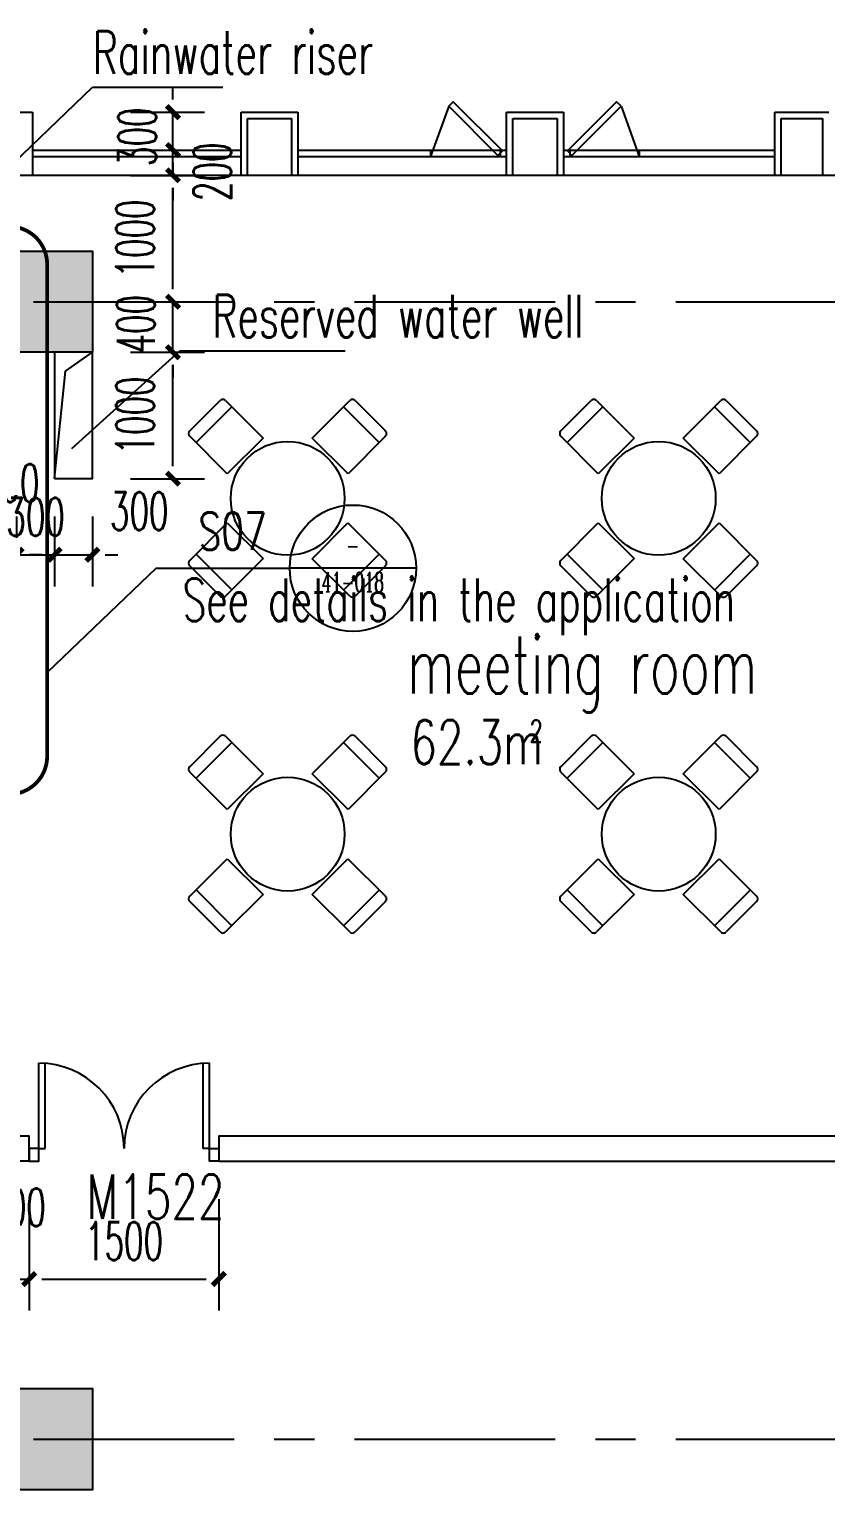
# Model space of a CAD drawing. Extents: x 824790 to 994147, y 4290613 to 4374713.
# Drawn here: x 852110 to 858410, y 4337795 to 4349351 of the extents above; entities that cross this region are included whole.
import ezdxf
from ezdxf.enums import TextEntityAlignment as Align

# ---------------------------------------------------------------- set-up
doc = ezdxf.new("R2010")
doc.units = 0
doc.header["$LTSCALE"] = 1000
doc.header["$MEASUREMENT"] = 0
for name, pattern in [('ACAD_ISO08W100', [36, 24, -3, 6, -3]), ('CENTER', [50.8, 31.75, -6.35, 6.35, -6.35]), ('DOTE', [2.42, 2, -0.2, 0.02, -0.2]), ('HIDDEN', [0.375, 0.25, -0.125])]:
    doc.linetypes.add(name, pattern=pattern)
doc.layers.get('0').update_dxf_attribs({"color": 255, "linetype": 'CONTINUOUS'})
for name, color, linetype in [('A-AREA-TEXT', 6, 'CONTINUOUS'), ('A-DIM', 201, 'CONTINUOUS'), ('A-DOTE', 8, 'ACAD_ISO08W100'), ('A-FIN-GRAN', 34, 'CONTINUOUS'), ('A-FUR', 251, 'CONTINUOUS'), ('A-NOTE', 150, 'CONTINUOUS'), ('A-TEXT-CN', 31, 'CONTINUOUS'), ('A-WALL', 2, 'CONTINUOUS'), ('A-WINDOW', 4, 'CONTINUOUS'), ('A-WINDOW-TEXT', 93, 'CONTINUOUS'), ('DOTE', 17, 'DOTE'), ('HATCH-F252', 252, 'CONTINUOUS'), ('PUB_TEXT', 7, 'CONTINUOUS'), ('S-COLUMN', 1, 'CONTINUOUS'), ('WINDOW', 4, 'CONTINUOUS'), ('柱子', 9, 'CONTINUOUS'), ('管井', 6, 'CONTINUOUS')]:
    doc.layers.add(name, color=color, linetype=linetype)
doc.layers.add('A-PUB_TEXT', color=7, linetype='CONTINUOUS', lineweight=5)
doc.styles.add('_HZTXT', font='tjromans.shx', dxfattribs={"width": 0.7, "bigfont": 'tjhztxt.shx'})
doc.styles.add('_TCH_DIM', font='SIMPLEX', dxfattribs={"bigfont": 'GBCBIG'})
doc.styles.add('_TCH_LABEL', font='COMPLEX.shx', dxfattribs={"width": 0.6, "bigfont": 'GBCBIG.shx'})
doc.styles.add('DIM_FONT', font='SIMPLEX.shx', dxfattribs={"width": 0.6, "bigfont": 'GBCBIG.shx'})
doc.styles.add('PRC-S', font='TJROMANS.shx', dxfattribs={"width": 0.7, "bigfont": 'hztxt.shx'})
doc.styles.add('TONGJI-FONT', font='simplex.shx')
doc.dimstyles.new('DIMN', dxfattribs={"dimtxt": 300, "dimasz": 100, "dimexe": 250, "dimexo": 300, "dimgap": 150, "dimtad": 1, "dimdec": 0, "dimtxsty": 'DIM_FONT', "dimblk": 'h-_ArchTick', "dimcen": 2.5, "dimclrt": 7, "dimazin": 2, "dimtfac": 1, "dimtdec": 0, "dimtix": 1, "dimtmove": 2, "dimatfit": 3, "dimarcsym": 0})

# ---------------------------------------------------------------- blocks, each defined once
blk = doc.blocks.new('h-wrt')
at = {"layer": 'A-DOTE', "linetype": 'CENTER', "ltscale": 0.05}
for p, q in [((-2603736, -1751229), (-2483728.3, -1751229)), ((-2603736, -1760229), (-2483728.3, -1760229))]:
    blk.add_line(p, q, dxfattribs=at)
blk = doc.blocks.new('h-A$C4FF608DF')
at = {"layer": 'A-FUR'}
for p, q in [((-70, 1280, -1800), (155, 1535, -1800)), ((197, 1538, -1800), (512, 1260, -1800)), ((900, 1284, -1800), (1178, 1599, -1800)), ((1132, 1546, -1800), (1432, 1282, -1800)), ((1220, 1602, -1800), (1475, 1377, -1800)), ((-15, 1191, -1800), (250, 1491, -1800)), ((1200, 1019, -1800), (900, 1284, -1800)), ((1478, 1334, -1800), (1200, 1019, -1800)), ((248, 960, -1800), (-67, 1238, -1800)), ((512, 1260, -1800), (248, 960, -1800)), ((960, 331, -1800), (1224, 631, -1800)), ((1224, 631, -1800), (1539, 354, -1800)), ((-6, 257, -1800), (272, 572, -1800)), ((272, 572, -1800), (572, 307, -1800)), ((1487, 400, -1800), (1222, 100, -1800)), ((340, 45, -1800), (40, 309, -1800)), ((572, 307, -1800), (294, -8, -1800)), ((1275, 54, -1800), (960, 331, -1800)), ((1542, 311, -1800), (1317, 56, -1800)), ((252, -10, -1800), (-3, 214, -1800))]:
    blk.add_line(p, q, dxfattribs=at)
blk.add_circle((736, 796, -1800), 450, dxfattribs=at)
for centre, start, end in [((177, 1515, -1800), 48.5797, 138.5797), ((1200, 1579, -1800), 48.5797, 138.5797), ((-48, 1260, -1800), 138.5797, 228.5797), ((1455, 1354, -1800), 318.5797, 48.5797), ((1519, 331, -1800), 318.5797, 48.5797), ((16, 237, -1800), 138.5797, 228.5797), ((1295, 76, -1800), 228.5797, 318.5797), ((271, 12, -1800), 228.5797, 318.5797)]:
    blk.add_arc(centre, 30, start, end, dxfattribs=at)
blk = doc.blocks.new('h-D15')
for p, q in [((75, 0), (75, 675)), ((125, 0), (125, 673.145601)), ((1375, 0), (1375, 673.145601)), ((1425, 0), (1425, 675)), ((75, 0), (125, 0)), ((1425, 0), (1375, 0))]:
    blk.add_line(p, q)
for points in [[(75, 0), (0, 0), (0, -100), (75, -100)], [(1425, 0), (1500, 0), (1500, -100), (1425, -100)]]:
    blk.add_lwpolyline(points, close=True)
for centre, start, end in [((75, 0), 0, 90), ((1425, 0), 90, 180)]:
    blk.add_arc(centre, 675, start, end)
blk = doc.blocks.new('h-ewryer')
at = {"layer": 'A-WINDOW', "ltscale": 0.5}
blk.add_line((366378, 243878), (366234, 243482), dxfattribs=at)
at = {"layer": 'A-WINDOW'}
for p, q in [((366234, 243532), (366234, 243482)), ((366784, 243532), (366784, 243482))]:
    blk.add_line(p, q, dxfattribs=at)
at = {"layer": 'A-WINDOW', "ltscale": 0.5}
blk.add_lwpolyline([(366378, 243878), (366413, 243914), (366802, 243525), (366767, 243489)], close=True, dxfattribs=at)
blk = doc.blocks.new('h-2层裙房幕墙')
at = {"layer": 'A-FIN-GRAN'}
for p, q in [((750286, 4036435), (750736, 4036435)), ((750736, 4036435), (750736, 4035935)), ((752386, 4035935), (752386, 4036435)), ((752386, 4036435), (752836, 4036435)), ((752436, 4035935), (752436, 4036385)), ((752436, 4036385), (752786, 4036385)), ((752786, 4036385), (752786, 4035935)), ((752836, 4036435), (752836, 4035935)), ((754486, 4035935), (754486, 4036435)), ((754486, 4036435), (754936, 4036435)), ((754536, 4035935), (754536, 4036385)), ((754536, 4036385), (754886, 4036385)), ((754886, 4036385), (754886, 4035935)), ((754936, 4036435), (754936, 4035935)), ((756609, 4035935), (756609, 4036435)), ((756609, 4036435), (757036, 4036435)), ((756659, 4035935), (756659, 4036385)), ((756659, 4036385), (756986, 4036385)), ((756986, 4036385), (756986, 4035935))]:
    blk.add_line(p, q, dxfattribs=at)
at = {"layer": 'WINDOW'}
for p, q in [((750736, 4036135), (752386, 4036135)), ((752836, 4036135), (754486, 4036135)), ((754936, 4036135), (756609, 4036135)), ((750736, 4036085), (752386, 4036085)), ((752836, 4036085), (754486, 4036085)), ((754936, 4036085), (756609, 4036085)), ((740234, 4035935), (801136, 4035935)), ((750736, 4035935), (752386, 4035935)), ((752836, 4035935), (754486, 4035935)), ((754936, 4035935), (756609, 4035935))]:
    blk.add_line(p, q, dxfattribs=at)
at = {"layer": 'A-WINDOW'}
blk.add_blockref('h-ewryer', (387651, 3792603), dxfattribs=at)
at = {"layer": 'A-WINDOW', "xscale": -1}
blk.add_blockref('h-ewryer', (1121770, 3792603), dxfattribs=at)
blk = doc.blocks.new('h-qwwe')
at = {"layer": 'HATCH-F252'}
blk.add_hatch(color=256, dxfattribs=at).paths.add_polyline_path([(-400, 400), (400, 400), (400, -400), (-400, -400)])
at = {"layer": 'S-COLUMN', "color": 1}
blk.add_lwpolyline([(-400, 400), (400, 400), (400, -400), (-400, -400)], close=True, dxfattribs=at)
blk = doc.blocks.new('h-800zhu')
at = {"layer": '柱子'}
for p in [(-2588429, -1387131), (-2588429, -1396131)]:
    blk.add_blockref('h-qwwe', p, dxfattribs=at)
blk = doc.blocks.new('h-_ArchTick')
at = {"color": 0, "linetype": 'ByBlock', "const_width": 0.4}
blk.add_lwpolyline([(-0.5, -0.5), (0.5, 0.5)], dxfattribs=at)
blk = doc.blocks.new('*D865')
at = {"layer": 'A-DIM', "color": 0, "lineweight": -2, "transparency": 16777216}
for p, q in [((852110, 4340095), (852110, 4339213)), ((853610, 4340095), (853610, 4339213)), ((852210, 4339463), (853510, 4339463))]:
    blk.add_line(p, q, dxfattribs=at)
at = {"layer": 'A-DIM', "color": 0, "lineweight": -2, "transparency": 16777216, "xscale": 100, "yscale": 100, "zscale": 100, "rotation": 180}
blk.add_blockref('h-_ArchTick', (852110, 4339463), dxfattribs=at)
at = {"layer": 'A-DIM', "color": 0, "lineweight": -2, "transparency": 16777216, "xscale": 100, "yscale": 100, "zscale": 100}
blk.add_blockref('h-_ArchTick', (853610, 4339463), dxfattribs=at)
at = {"layer": 'A-DIM', "color": 7, "transparency": 16777216, "insert": (852860, 4339763), "char_height": 300, "attachment_point": 5, "style": 'DIM_FONT'}
blk.add_mtext('\\A1;1500', dxfattribs=at)
blk = doc.blocks.new('*D866')
at = {"layer": 'A-DIM', "color": 0, "lineweight": -2, "transparency": 16777216}
for p, q in [((851910, 4340095), (851910, 4339213)), ((852110, 4340095), (852110, 4339213)), ((851810, 4339463), (851710, 4339463)), ((851910, 4339463), (852110, 4339463)), ((852210, 4339463), (852310, 4339463))]:
    blk.add_line(p, q, dxfattribs=at)
at = {"layer": 'A-DIM', "color": 0, "lineweight": -2, "transparency": 16777216, "xscale": 100, "yscale": 100, "zscale": 100}
blk.add_blockref('h-_ArchTick', (851910, 4339463), dxfattribs=at)
at = {"layer": 'A-DIM', "color": 0, "lineweight": -2, "transparency": 16777216, "xscale": 100, "yscale": 100, "zscale": 100, "rotation": 180}
blk.add_blockref('h-_ArchTick', (852110, 4339463), dxfattribs=at)
at = {"layer": 'A-DIM', "color": 7, "transparency": 16777216, "insert": (852010, 4340030), "char_height": 300, "attachment_point": 5, "style": 'DIM_FONT'}
blk.add_mtext('\\A1;200', dxfattribs=at)
blk = doc.blocks.new('*D891')
at = {"layer": 'A-DIM', "color": 0, "lineweight": -2, "transparency": 16777216}
for p, q in [((852310, 4345495), (852310, 4344943)), ((852610, 4345495), (852610, 4344943)), ((852210, 4345193), (852110, 4345193)), ((852310, 4345193), (852610, 4345193)), ((852710, 4345193), (852810, 4345193))]:
    blk.add_line(p, q, dxfattribs=at)
at = {"layer": 'A-DIM', "color": 0, "lineweight": -2, "transparency": 16777216, "xscale": 100, "yscale": 100, "zscale": 100}
blk.add_blockref('h-_ArchTick', (852310, 4345193), dxfattribs=at)
at = {"layer": 'A-DIM', "color": 0, "lineweight": -2, "transparency": 16777216, "xscale": 100, "yscale": 100, "zscale": 100, "rotation": 180}
blk.add_blockref('h-_ArchTick', (852610, 4345193), dxfattribs=at)
at = {"layer": 'A-DIM', "color": 7, "transparency": 16777216, "insert": (852980, 4345538), "char_height": 300, "attachment_point": 5, "style": 'DIM_FONT'}
blk.add_mtext('\\A1;300', dxfattribs=at)
blk = doc.blocks.new('*D892')
at = {"layer": 'A-DIM', "color": 0, "lineweight": -2, "transparency": 16777216}
for p, q in [((852010, 4345495), (852010, 4344943)), ((852310, 4345495), (852310, 4344943)), ((851910, 4345193), (851810, 4345193)), ((852010, 4345193), (852310, 4345193)), ((852410, 4345193), (852510, 4345193))]:
    blk.add_line(p, q, dxfattribs=at)
at = {"layer": 'A-DIM', "color": 0, "lineweight": -2, "transparency": 16777216, "xscale": 100, "yscale": 100, "zscale": 100}
blk.add_blockref('h-_ArchTick', (852010, 4345193), dxfattribs=at)
at = {"layer": 'A-DIM', "color": 0, "lineweight": -2, "transparency": 16777216, "xscale": 100, "yscale": 100, "zscale": 100, "rotation": 180}
blk.add_blockref('h-_ArchTick', (852310, 4345193), dxfattribs=at)
at = {"layer": 'A-DIM', "color": 7, "transparency": 16777216, "insert": (852160, 4345493), "char_height": 300, "attachment_point": 5, "style": 'DIM_FONT'}
blk.add_mtext('\\A1;300', dxfattribs=at)
blk = doc.blocks.new('*D893')
at = {"layer": 'A-DIM', "color": 0, "lineweight": -2, "transparency": 16777216}
for p, q in [((851910, 4345495), (851910, 4344943)), ((852010, 4345495), (852010, 4344943)), ((851810, 4345193), (851710, 4345193)), ((851910, 4345193), (852010, 4345193)), ((852110, 4345193), (852210, 4345193))]:
    blk.add_line(p, q, dxfattribs=at)
at = {"layer": 'A-DIM', "color": 0, "lineweight": -2, "transparency": 16777216, "xscale": 100, "yscale": 100, "zscale": 100}
blk.add_blockref('h-_ArchTick', (851910, 4345193), dxfattribs=at)
at = {"layer": 'A-DIM', "color": 0, "lineweight": -2, "transparency": 16777216, "xscale": 100, "yscale": 100, "zscale": 100, "rotation": 180}
blk.add_blockref('h-_ArchTick', (852010, 4345193), dxfattribs=at)
at = {"layer": 'A-DIM', "color": 7, "transparency": 16777216, "insert": (851960, 4345760), "char_height": 300, "attachment_point": 5, "style": 'DIM_FONT'}
blk.add_mtext('\\A1;100', dxfattribs=at)
blk = doc.blocks.new('*D895')
at = {"layer": 'A-DIM', "color": 0, "lineweight": -2, "transparency": 16777216}
for p, q in [((852910, 4346795), (853497, 4346795)), ((853247, 4345895), (853247, 4346695)), ((852910, 4345795), (853497, 4345795))]:
    blk.add_line(p, q, dxfattribs=at)
at = {"layer": 'A-DIM', "color": 0, "lineweight": -2, "transparency": 16777216, "xscale": 100, "yscale": 100, "zscale": 100}
for p, rotation in [((853247, 4346795), 90), ((853247, 4345795), 270)]:
    blk.add_blockref('h-_ArchTick', p, dxfattribs=dict(at, rotation=rotation))
at = {"layer": 'A-DIM', "color": 7, "transparency": 16777216, "insert": (852947, 4346295), "char_height": 300, "attachment_point": 5, "rotation": 90, "style": 'DIM_FONT'}
blk.add_mtext('\\A1;1000', dxfattribs=at)
blk = doc.blocks.new('*D896')
at = {"layer": 'A-DIM', "color": 0, "lineweight": -2, "transparency": 16777216}
for p, q in [((853247, 4347295), (853247, 4347395)), ((852910, 4347195), (853497, 4347195)), ((853247, 4346795), (853247, 4347195)), ((852910, 4346795), (853497, 4346795)), ((853247, 4346695), (853247, 4346595))]:
    blk.add_line(p, q, dxfattribs=at)
at = {"layer": 'A-DIM', "color": 0, "lineweight": -2, "transparency": 16777216, "xscale": 100, "yscale": 100, "zscale": 100}
for p, rotation in [((853247, 4347195), 270), ((853247, 4346795), 90)]:
    blk.add_blockref('h-_ArchTick', p, dxfattribs=dict(at, rotation=rotation))
at = {"layer": 'A-DIM', "color": 7, "transparency": 16777216, "insert": (852953, 4347017), "char_height": 300, "attachment_point": 5, "rotation": 90, "style": 'DIM_FONT'}
blk.add_mtext('\\A1;400', dxfattribs=at)
blk = doc.blocks.new('*D897')
at = {"layer": 'A-DIM', "color": 0, "lineweight": -2, "transparency": 16777216}
for p, q in [((852910, 4348195), (853497, 4348195)), ((853247, 4347295), (853247, 4348095)), ((852910, 4347195), (853497, 4347195))]:
    blk.add_line(p, q, dxfattribs=at)
at = {"layer": 'A-DIM', "color": 0, "lineweight": -2, "transparency": 16777216, "xscale": 100, "yscale": 100, "zscale": 100}
for p, rotation in [((853247, 4348195), 90), ((853247, 4347195), 270)]:
    blk.add_blockref('h-_ArchTick', p, dxfattribs=dict(at, rotation=rotation))
at = {"layer": 'A-DIM', "color": 7, "transparency": 16777216, "insert": (852947, 4347695), "char_height": 300, "attachment_point": 5, "rotation": 90, "style": 'DIM_FONT'}
blk.add_mtext('\\A1;1000', dxfattribs=at)
blk = doc.blocks.new('*D898')
at = {"layer": 'A-DIM', "color": 0, "lineweight": -2, "transparency": 16777216}
for p, q in [((853247, 4348495), (853247, 4348595)), ((852910, 4348395), (853497, 4348395)), ((853247, 4348195), (853247, 4348395)), ((852910, 4348195), (853497, 4348195)), ((853247, 4348095), (853247, 4347995))]:
    blk.add_line(p, q, dxfattribs=at)
at = {"layer": 'A-DIM', "color": 0, "lineweight": -2, "transparency": 16777216, "xscale": 100, "yscale": 100, "zscale": 100}
for p, rotation in [((853247, 4348395), 270), ((853247, 4348195), 90)]:
    blk.add_blockref('h-_ArchTick', p, dxfattribs=dict(at, rotation=rotation))
at = {"layer": 'A-DIM', "color": 7, "transparency": 16777216, "insert": (853558, 4348223), "char_height": 300, "attachment_point": 5, "rotation": 90, "style": 'DIM_FONT'}
blk.add_mtext('\\A1;200', dxfattribs=at)
blk = doc.blocks.new('*D899')
at = {"layer": 'A-DIM', "color": 0, "lineweight": -2, "transparency": 16777216}
for p, q in [((853247, 4348795), (853247, 4348895)), ((852910, 4348695), (853497, 4348695)), ((853247, 4348395), (853247, 4348695)), ((852910, 4348395), (853497, 4348395)), ((853247, 4348295), (853247, 4348195))]:
    blk.add_line(p, q, dxfattribs=at)
at = {"layer": 'A-DIM', "color": 0, "lineweight": -2, "transparency": 16777216, "xscale": 100, "yscale": 100, "zscale": 100}
for p, rotation in [((853247, 4348695), 270), ((853247, 4348395), 90)]:
    blk.add_blockref('h-_ArchTick', p, dxfattribs=dict(at, rotation=rotation))
at = {"layer": 'A-DIM', "color": 7, "transparency": 16777216, "insert": (852964, 4348500), "char_height": 300, "attachment_point": 5, "rotation": 90, "style": 'DIM_FONT'}
blk.add_mtext('\\A1;300', dxfattribs=at)

msp = doc.modelspace()

# ---------------------------------------------------------------- linework, layer by layer
at = {"layer": 'A-NOTE'}
for p, q in [((851718.2, 4348035), (852609.7, 4348892.6)), ((852609.7, 4348892.6), (853641.3, 4348892.6)), ((852445.7, 4346034.4), (853299.9, 4346807.9)), ((853299.9, 4346807.9), (854609.9, 4346807.9)), ((853113.2, 4345086.8), (852251.8, 4344262.9)), ((853113.2, 4345086.8), (854169.9, 4345086.8)), ((855169.9, 4345086.8), (854169.9, 4345086.8))]:
    msp.add_line(p, q, dxfattribs=at)
at = {"layer": 'A-NOTE', "linetype": 'HIDDEN', "const_width": 30}
msp.add_lwpolyline([(843631.9, 4347790.5), (851951.8, 4347790.5, -0.4142136), (852251.8, 4347490.5), (852251.8, 4343598.3, -0.4142136), (851951.8, 4343298.3), (843631.9, 4343298.3, -0.4142136), (843331.9, 4343598.3), (843331.9, 4347490.5, -0.4142136)], format="xyb", close=True, dxfattribs=at)
at = {"layer": 'A-NOTE'}
msp.add_circle((854669.9, 4345086.8), 500, dxfattribs=at)
at = {"layer": 'A-WALL'}
for p, q in [((852009.9, 4340595.4), (852109.9, 4340595.4)), ((852109.9, 4340395.4), (852109.9, 4340595.4)), ((853609.9, 4340595.4), (853609.9, 4340395.4)), ((853609.9, 4340595.4), (858609.9, 4340595.4)), ((852109.9, 4340395.4), (851509.9, 4340395.4)), ((853609.9, 4340395.4), (858609.9, 4340395.4))]:
    msp.add_line(p, q, dxfattribs=at)
at = {"layer": '管井'}
msp.add_lwpolyline([(852309.9, 4345795.4), (852609.9, 4345795.4), (852609.9, 4346795.4), (852309.9, 4346795.4)], close=True, dxfattribs=at)
msp.add_lwpolyline([(852309.9, 4345795.4), (852398.1, 4346644.9), (852609.9, 4346795.4)], dxfattribs=at)

# ---------------------------------------------------------------- block references
at = {"layer": 'A-FUR'}
for p, rotation in [((853405.6, 4346423.5, 1800), 266.4202535245316), ((856340.2, 4346423.5, 1800), 266.4202535245304), ((853405.6, 4343767.1, 1800), 266.4202535245316), ((856340.2, 4343767.1, 1800), 266.4202535245304)]:
    msp.add_blockref('h-A$C4FF608DF', p, dxfattribs=dict(at, rotation=rotation))
at = {"layer": 'A-WINDOW'}
for name, p in [('h-2层裙房幕墙', (101399, 312260.4)), ('h-D15', (852109.9, 4340495.4))]:
    msp.add_blockref(name, p, dxfattribs=at)
at = {"layer": 'DOTE'}
msp.add_blockref('h-wrt', (3440638.8, 6098424.3), dxfattribs=at)
at = {"layer": 'S-COLUMN'}
msp.add_blockref('h-800zhu', (3440638.8, 5734326.8), dxfattribs=at)

# ---------------------------------------------------------------- texts
at = {"layer": 'A-AREA-TEXT', "style": '_HZTXT', "width": 0.7}
for s, height, p in [('62.3m', 350, (855124.4, 4343535.4)), ('2', 175, (856066.7, 4343710.4))]:
    msp.add_text(s, height=height, dxfattribs=at).set_placement(p)
at = {"layer": 'A-NOTE'}
for s, height, style, width, p in [('S07', 297.5, '_TCH_DIM', 0.705882, (853448.8, 4345231.2)), ('See details in the application', 337.589, 'TONGJI-FONT', 0.65, (853321.8, 4344669))]:
    msp.add_text(s, height=height, dxfattribs=dict(at, style=style, width=width)).set_placement(p)
at = {"layer": 'A-PUB_TEXT', "style": '_TCH_LABEL', "width": 0.777778}
msp.add_text('-', height=268.3, dxfattribs=at).set_placement((854616.2, 4345140.5), (854723.5, 4345140.5), align=Align.FIT)
at = {"layer": 'A-PUB_TEXT', "style": '_TCH_LABEL'}
msp.add_text('41-018', height=155.45, dxfattribs=at).set_placement((854423.4, 4344900.3), (854916.4, 4344900.3), align=Align.FIT)
at = {"layer": 'A-TEXT-CN', "style": 'TONGJI-FONT', "width": 0.65}
msp.add_text('meeting room', height=450, dxfattribs=at).set_placement((855100, 4344095.2))
at = {"layer": 'A-WINDOW-TEXT', "style": 'PRC-S', "width": 0.7}
msp.add_text('M1522', height=350, dxfattribs=at).set_placement((852562.3, 4339940))
at = {"layer": 'PUB_TEXT', "style": 'TONGJI-FONT', "width": 0.65}
for s, p in [('Rainwater riser', (852612.9, 4348997.6)), ('Reserved water well', (853559.2, 4346912.9))]:
    msp.add_text(s, height=337.589, dxfattribs=at).set_placement(p)

# ---------------------------------------------------------------- dimensions: what is measured, and where the dimension line sits
at = {"layer": 'A-DIM'}
for base, p1, p2, angle, picture, middle in [((853247.1, 4348695.4), (852609.9, 4348395.4), (852609.9, 4348695.4), 90, '*D899', (852963.7, 4348499.8)), ((853247.1, 4348395.4), (852609.9, 4348195.4), (852609.9, 4348395.4), 90, '*D898', (853558, 4348222.9)), ((853247.1, 4347195.4), (852609.9, 4346795.4), (852609.9, 4347195.4), 90, '*D896', (852953.4, 4347017.3)), ((852009.9, 4345193), (851909.9, 4345795.4), (852009.9, 4345795.4), 0, '*D893', (851959.9, 4345760.5)), ((852609.9, 4345193), (852309.9, 4345795.4), (852609.9, 4345795.4), 0, '*D891', (852979.9, 4345538)), ((852109.9, 4339462.8), (851909.9, 4340395.4), (852109.9, 4340395.4), 0, '*D866', (852009.9, 4340030.3))]:
    dim = msp.add_linear_dim(base=base, p1=p1, p2=p2, angle=angle, dimstyle='DIMN', dxfattribs=at)
    dim.commit()
    dim.dimension.update_dxf_attribs({"geometry": picture, "text_midpoint": middle, "dimtype": 129})
for p1, p2, distance, picture, middle in [((852609.9, 4347195.4), (852609.9, 4348195.4), -637.2, '*D897', (852947.1, 4347695.4)), ((852609.9, 4345795.4), (852609.9, 4346795.4), -637.2, '*D895', (852947.1, 4346295.4)), ((852009.9, 4345795.4), (852309.9, 4345795.4), -602.4, '*D892', (852159.9, 4345493)), ((852109.9, 4340395.4), (853609.9, 4340395.4), -932.6, '*D865', (852859.9, 4339762.8))]:
    dim = msp.add_aligned_dim(p1=p1, p2=p2, distance=distance, dimstyle='DIMN', dxfattribs=at)
    dim.commit()
    dim.dimension.update_dxf_attribs({"geometry": picture, "text_midpoint": middle})

doc.saveas('drawing.dxf')
